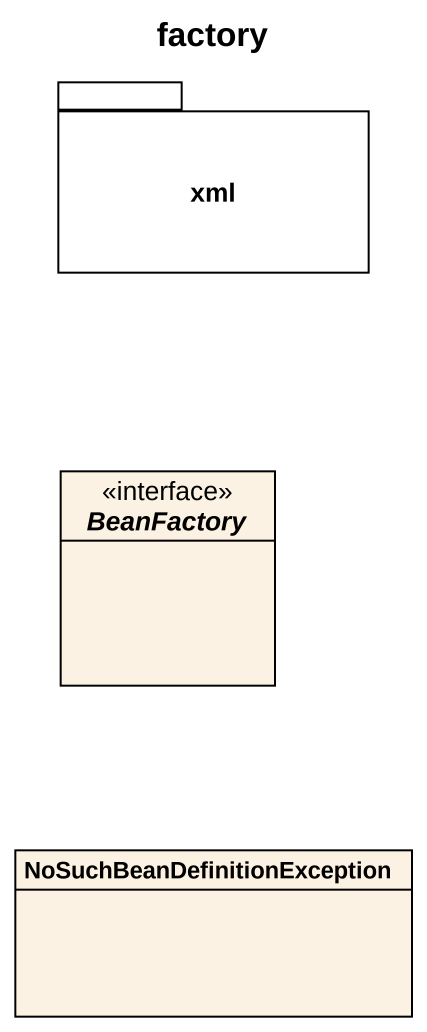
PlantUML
@startuml
title factory
hide circle
hide empty members
package xml {
}
interface BeanFactory
class "NoSuchBeanDefinitionException" as NoSuchBeanDefinitionExceptio
@enduml
